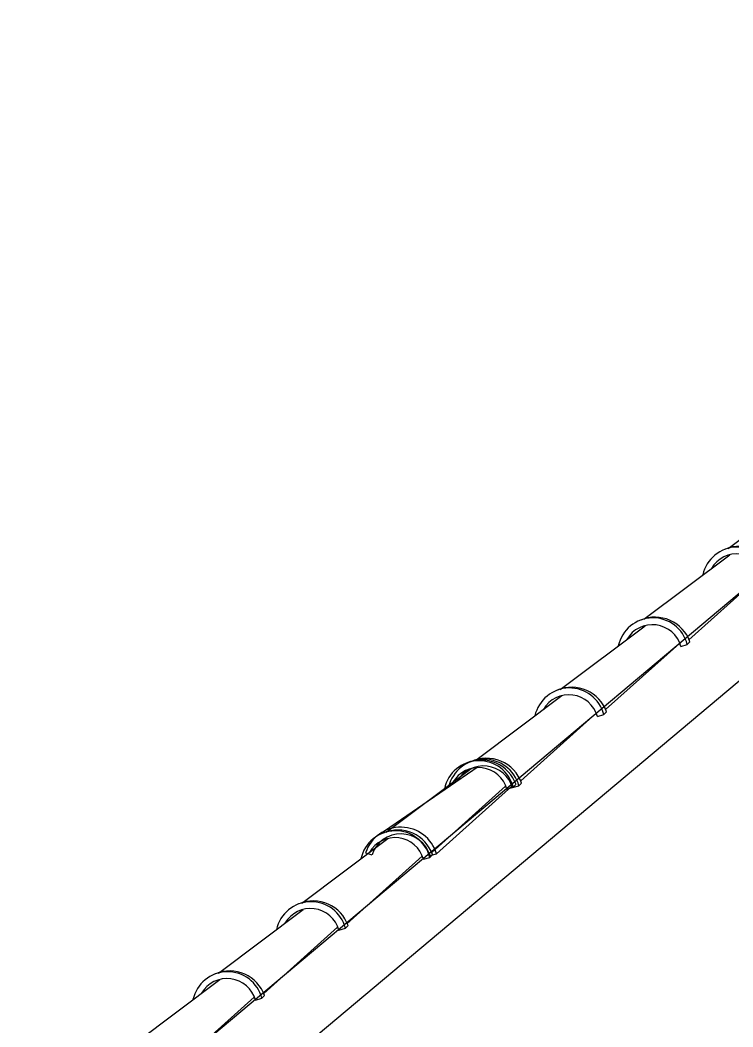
# Model space of a CAD drawing. Header units: millimetres. Extents: x 128 to 761, y 122 to 191.
# Drawn here: x 188.462 to 190.586, y 185.683 to 188.683 of the extents above; entities that cross this region are included whole.
import ezdxf

# ---------------------------------------------------------------- set-up
doc = ezdxf.new("R2010")
doc.units = ezdxf.units.MM
doc.layers.add('ALVENARIA', color=7, linetype='Continuous')

# ---------------------------------------------------------------- blocks, each defined once
blk = doc.blocks.new('CUMEEIRA')
at = {"layer": 'ALVENARIA', "color": 4, "ltscale": 0.5}
for p, q in [((-0.1417, 0.1301), (-0.1312, 0.1131)), ((0, 0), (0.0184, -0.0079)), ((0.0184, -0.0079), (0.3201, 0.002)), ((0.3501, -0.003), (0.6519, 0.0069)), ((0.6804, -0.0028), (0.9756, 0.0069)), ((1.0033, -0.003), (1.3051, 0.0069)), ((1.3336, -0.0028), (1.6288, 0.0069)), ((0.3183, -0.0027), (0.3366, -0.0106)), ((0.6485, -0.0027), (0.6668, -0.0106)), ((0.9731, -0.0027), (0.9914, -0.0106)), ((1.3016, -0.0027), (1.32, -0.0106)), ((1.6262, -0.0027), (1.6446, -0.0106))]:
    blk.add_line(p, q, dxfattribs=at)
at = {"layer": 'ALVENARIA', "color": 3, "ltscale": 0.5}
for p, q in [((-0.0756, 0.1457), (0.2805, 0.1118)), ((0.2918, 0.1301), (0.6071, 0.1129)), ((0.6155, 0.1301), (0.9308, 0.1129)), ((0.9402, 0.1301), (1.2603, 0.1129)), ((1.2687, 0.1301), (1.584, 0.1129)), ((0.3366, -0.0106), (0.3479, -0.0096)), ((0.6668, -0.0106), (0.6781, -0.0096)), ((0.9914, -0.0106), (1.0027, -0.0096)), ((1.32, -0.0106), (1.3313, -0.0096)), ((1.6446, -0.0106), (1.6559, -0.0096))]:
    blk.add_line(p, q, dxfattribs=at)
at = {"layer": 'ALVENARIA', "color": 4, "ltscale": 0.5}
for centre, radius, start, end in [((-0.0833, 0.036), 0.1107, 336.6256, 121.8525), ((0.235, 0.0333), 0.0907, 336.6256, 109.2265), ((0.5684, 0.0338), 0.088, 335.4621, 109.848), ((0.893, 0.0338), 0.088, 335.4621, 109.848), ((1.2216, 0.0338), 0.088, 335.4621, 109.848), ((1.5462, 0.0338), 0.088, 335.4621, 109.848)]:
    blk.add_arc(centre, radius, start, end, dxfattribs=at)
at = {"layer": 'ALVENARIA', "color": 5, "ltscale": 0.5}
blk.add_arc((-0.0833, 0.036), 0.0907, 336.6256, 121.8525, dxfattribs=at)
at = {"layer": 'ALVENARIA', "color": 3, "ltscale": 0.5}
for centre, radius, start, end in [((0.2376, 0.0339), 0.1086, 335.7889, 125.8354), ((0.2428, 0.0288), 0.1119, 339.9611, 74.5368), ((0.5714, 0.0347), 0.1057, 334.5638, 127.6865), ((0.5751, 0.0289), 0.11, 339.5176, 72.6649), ((0.896, 0.0347), 0.1057, 334.5638, 127.6865), ((0.8997, 0.0289), 0.11, 339.5176, 72.6649), ((1.2246, 0.0347), 0.1057, 334.5638, 127.6865), ((1.2283, 0.0289), 0.11, 339.5176, 72.6649), ((1.5492, 0.0347), 0.1057, 334.5638, 127.6865), ((1.5529, 0.0289), 0.11, 339.5176, 72.6649)]:
    blk.add_arc(centre, radius, start, end, dxfattribs=at)

msp = doc.modelspace()

# ---------------------------------------------------------------- linework, layer by layer
at = {"color": 2}
for p, q in [((188.6811, 185.3617), (192.6388, 188.6826)), ((188.9923, 185.3617), (192.7116, 188.4826))]:
    msp.add_line(p, q, dxfattribs=at)

# ---------------------------------------------------------------- block references
at = {"color": 7, "rotation": 39.99999999999903}
for p in [(189.6835, 186.1934), (188.6647, 185.3479)]:
    msp.add_blockref('CUMEEIRA', p, dxfattribs=at)

doc.saveas('drawing.dxf')
